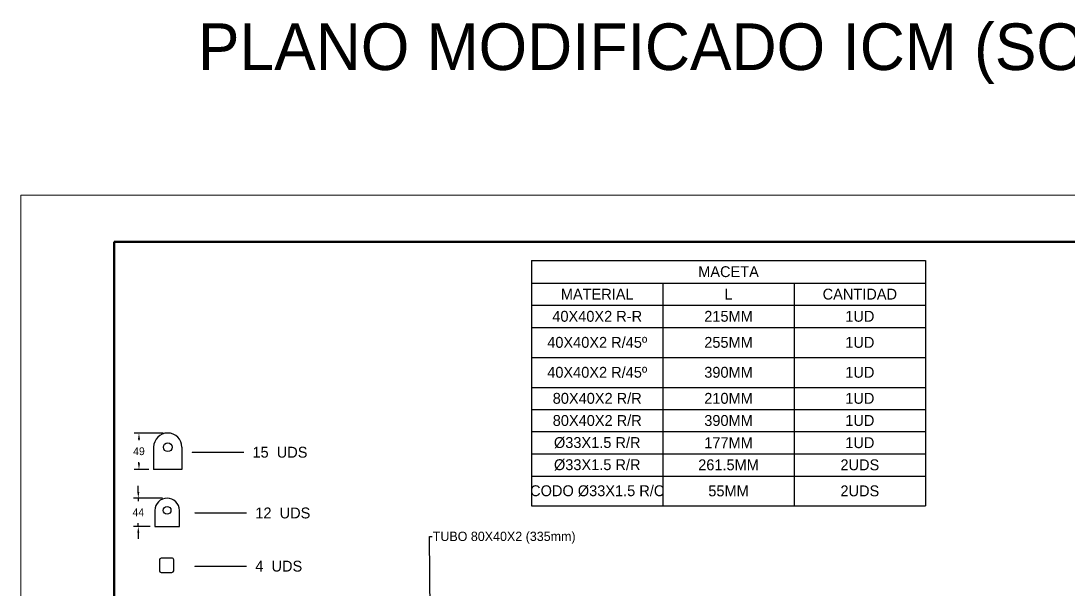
# Model space of a CAD drawing. Header units: millimetres. Extents: x -7982 to 6300, y -38 to 5016.
# Drawn here: x 0 to 3368, y 3187 to 5016 of the extents above; entities that cross this region are included whole.
import ezdxf
from ezdxf import colors
from ezdxf.entities.mleader import LeaderData, LeaderLine
from ezdxf.math import Vec2, Vec3

# ---------------------------------------------------------------- set-up
doc = ezdxf.new("R2010")
doc.units = ezdxf.units.MM
doc.header["$LTSCALE"] = 15
doc.header["$PDSIZE"] = -1
doc.dimstyles.new('ISO-25', dxfattribs={"dimtxt": 2.5, "dimasz": 2.5, "dimexe": 1.25, "dimexo": 0.625, "dimtad": 1, "dimtxsty": 'Standard', "dimcen": 2.5, "dimadec": 0, "dimazin": 0, "dimtfac": 1, "dimtmove": 0, "dimatfit": 3, "dimfxl": 1, "dimarcsym": 0})

# ---------------------------------------------------------------- blocks, each defined once
blk = doc.blocks.new('*T24')
at = {"color": 0, "linetype": 'ByBlock', "lineweight": -2, "transparency": 16777216}
for p, q in [((0, 0), (1266.9, 0)), ((0, 0), (0, -790.3)), ((1266.9, 0), (1266.9, -790.3)), ((0, -73.3), (1266.9, -73.3)), ((422.3, -73.3), (422.3, -790.3)), ((844.6, -73.3), (844.6, -790.3)), ((0, -144.7), (1266.9, -144.7)), ((0, -216), (1266.9, -216)), ((0, -312.3), (1266.9, -312.3)), ((0, -408.7), (1266.9, -408.7)), ((0, -480), (1266.9, -480)), ((0, -551.3), (1266.9, -551.3)), ((0, -622.6), (1266.9, -622.6)), ((0, -694), (1266.9, -694)), ((0, -790.3), (1266.9, -790.3))]:
    blk.add_line(p, q, dxfattribs=at)
at = {"color": 0, "transparency": 16777216, "char_height": 35, "attachment_point": 5}
for s, insert, width in [('MACETA', (633.5, -36.7), 1263.91), ('MATERIAL', (211.2, -109), 419.303), ('L', (633.5, -109), 419.303), ('CANTIDAD', (1055.8, -109), 419.303), ('40X40X2 R-R ', (211.2, -180.3), 419.303), ('215MM', (633.5, -180.3), 419.303), ('1UD', (1055.8, -180.3), 419.303), ('40X40X2 R/45º', (211.2, -264.2), 419.303), ('255MM', (633.5, -264.2), 419.303), ('1UD', (1055.8, -264.2), 419.303), ('40X40X2 R/45º', (211.2, -360.5), 419.303), ('390MM', (633.5, -360.5), 419.303), ('1UD', (1055.8, -360.5), 419.303), ('80X40X2 R/R', (211.2, -444.3), 419.303), ('210MM', (633.5, -444.3), 419.303), ('1UD', (1055.8, -444.3), 419.303), ('80X40X2 R/R', (211.2, -515.6), 419.303), ('390MM', (633.5, -515.6), 419.303), ('1UD', (1055.8, -515.6), 419.303), ('Ø33X1.5 R/R', (211.2, -587), 419.303), ('177MM', (633.5, -587), 419.303), ('1UD', (1055.8, -587), 419.303), ('Ø33X1.5 R/R', (211.2, -658.3), 419.303), ('261.5MM', (633.5, -658.3), 419.303), ('2UDS', (1055.8, -658.3), 419.303), ('CODO Ø33X1.5 R/C', (211.2, -742.1), 419.303), ('55MM', (633.5, -742.1), 419.303), ('2UDS', (1055.8, -742.1), 419.303)]:
    blk.add_mtext(s, dxfattribs=dict(at, insert=insert, width=width))
blk = doc.blocks.new('*D26')
at = {"color": 0, "lineweight": -2, "transparency": 16777216}
for p, q in [((457.3, 3689.5), (364.6, 3689.5)), ((379.6, 3669.5), (379.6, 3666.2)), ((411.8, 3572.1), (364.6, 3572.1)), ((379.6, 3592.1), (379.6, 3595.4))]:
    blk.add_line(p, q, dxfattribs=at)
at = {"color": 0, "transparency": 16777216}
for points in [[(376.3, 3669.5), (382.9, 3669.5), (379.6, 3689.5)], [(376.3, 3592.1), (382.9, 3592.1), (379.6, 3572.1)]]:
    blk.add_solid(points, dxfattribs=at)
at = {"layer": 'Defpoints', "color": 0, "transparency": 16777216}
for p in [(379.6, 3689.5), (472.3, 3689.5), (426.8, 3572.1)]:
    blk.add_point(p, dxfattribs=at)
at = {"color": 0, "transparency": 16777216, "insert": (379.6, 3630.8), "char_height": 25, "attachment_point": 5}
blk.add_mtext('49', dxfattribs=at)
blk = doc.blocks.new('*D27')
at = {"color": 0, "lineweight": -2, "transparency": 16777216}
for p, q in [((377.5, 3499.9), (377.5, 3519.9)), ((455.2, 3479.9), (362.5, 3479.9)), ((377.5, 3479.9), (377.5, 3469.8)), ((416, 3389), (362.5, 3389)), ((377.5, 3389), (377.5, 3399.1)), ((377.5, 3369), (377.5, 3349))]:
    blk.add_line(p, q, dxfattribs=at)
at = {"color": 0, "transparency": 16777216}
for points in [[(374.2, 3499.9), (380.8, 3499.9), (377.5, 3479.9)], [(374.2, 3369), (380.8, 3369), (377.5, 3389)]]:
    blk.add_solid(points, dxfattribs=at)
at = {"layer": 'Defpoints', "color": 0, "transparency": 16777216}
for p in [(377.5, 3479.9), (470.2, 3479.9), (431, 3389)]:
    blk.add_point(p, dxfattribs=at)
at = {"color": 0, "transparency": 16777216, "insert": (377.5, 3434.4), "char_height": 25, "attachment_point": 5}
blk.add_mtext('44', dxfattribs=at)

msp = doc.modelspace()

# ---------------------------------------------------------------- linework, layer by layer
at = {"color": 7, "linetype": 'Continuous', "lineweight": 18}
for q in [(6300, 4455), (0, -0.02)]:
    msp.add_line((0, 4455), q, dxfattribs=at)
at = {"color": 7, "linetype": 'Continuous', "lineweight": 50}
for p in [(6150, 4305), (300, 150)]:
    msp.add_line(p, (300, 4305), dxfattribs=at)
at = {"color": 7, "linetype": 'Continuous'}
for p, q in [((426.82, 3643.98), (426.82, 3572.14)), ((517.83, 3643.98), (517.83, 3572.14)), ((517.83, 3572.14), (426.82, 3572.14)), ((445.13, 3281.11), (445.13, 3246.53)), ((485.46, 3286.87), (450.89, 3286.87)), ((491.23, 3246.53), (491.23, 3281.11)), ((450.89, 3240.77), (485.46, 3240.77))]:
    msp.add_line(p, q, dxfattribs=at)
at = {"color": 7, "linetype": 'Continuous', "lineweight": 25}
for p, q in [((430.96, 3440.64), (430.96, 3388.99)), ((509.46, 3388.99), (509.46, 3440.64)), ((430.96, 3388.99), (509.46, 3388.99))]:
    msp.add_line(p, q, dxfattribs=at)
at = {"color": 7, "linetype": 'Continuous'}
msp.add_circle((472.33, 3643.98), 14.37, dxfattribs=at)
at = {"color": 7, "linetype": 'Continuous', "lineweight": 25}
msp.add_circle((470.21, 3440.64), 12.39, dxfattribs=at)
at = {"color": 7, "linetype": 'Continuous'}
for centre, radius, start, end in [((472.33, 3643.98), 45.5, 0, 180), ((450.89, 3281.11), 5.76, 90, 180), ((485.83, 3281.47), 5.41, 356.11246, 93.88754), ((450.89, 3246.53), 5.76, 180, 270), ((485.46, 3246.53), 5.76, 270, 0)]:
    msp.add_arc(centre, radius, start, end, dxfattribs=at)
at = {"color": 7, "linetype": 'Continuous', "lineweight": 25}
msp.add_arc((470.21, 3440.64), 39.25, 0, 180, dxfattribs=at)

# ---------------------------------------------------------------- block references
msp.add_blockref('*T24', (1642.24, 4245.22))

# ---------------------------------------------------------------- texts
at = {"insert": (569.13, 5007.67), "char_height": 150, "attachment_point": 1}
msp.add_mtext_dynamic_manual_height_columns('PLANO MODIFICADO ICM (SOLO EL CAJETIN)', width=5868.8851, gutter_width=262.5, heights=[0], dxfattribs=at)

# ---------------------------------------------------------------- dimensions: what is measured, and where the dimension line sits
for base, p1, p2, text, picture, middle in [((379.61, 3689.48), (426.82, 3572.14), (472.33, 3689.48), '49', '*D26', (379.61, 3630.81)), ((377.5, 3479.89), (430.96, 3388.99), (470.21, 3479.89), '44', '*D27', (377.5, 3434.44))]:
    dim = msp.add_linear_dim(base=base, p1=p1, p2=p2, angle=90, text=text, dimstyle='ISO-25', override={"dimtxt": 25, "dimasz": 20, "dimexe": 15, "dimexo": 15, "dimgap": 22.86, "dimtih": 1, "dimtoh": 1, "dimdec": 1, "dimzin": 0, "dimadec": 2, "dimtdec": 1, "dimtzin": 0})
    dim.commit()
    dim.dimension.update_dxf_attribs({"geometry": picture, "text_midpoint": middle, "dimtype": 160})

# ---------------------------------------------------------------- leaders
ml = msp.add_multileader_mtext('Standard')
ml.set_content('  15  UDS', color=256)
ml.set_leader_properties()
ml.build(insert=Vec2(0, 0))
ml.multileader.update_dxf_attribs({"text_right_attachment_type": 6, "dogleg_length": 10})
ctx = ml.context
ctx.base_point, ctx.char_height, ctx.plane_origin = Vec3(716.61, 3627.72), 35, Vec3(546.27, 3627.72)
ctx.right_attachment = 6
notes = []
notes.append((ctx, [(0, (1, 1, 0), (706.61, 3627.72), (1, 0), 10, [(0, [(546.27, 3627.72)], 0, [])])]))
ctx.mtext.insert, ctx.mtext.line_spacing_factor, ctx.mtext.flow_direction = Vec3(718.61, 3645.22), 1.5, 5
ml = msp.add_multileader_mtext('Standard')
ml.set_content('  12  UDS', color=256)
ml.set_leader_properties()
ml.build(insert=Vec2(0, 0))
ml.multileader.update_dxf_attribs({"text_right_attachment_type": 6, "dogleg_length": 10})
ctx = ml.context
ctx.base_point, ctx.char_height, ctx.plane_origin = Vec3(725.83, 3432.32), 35, Vec3(555.49, 3432.32)
ctx.right_attachment = 6
notes.append((ctx, [(0, (1, 1, 0), (715.83, 3432.32), (1, 0), 10, [(0, [(555.49, 3432.32)], 0, [])])]))
ctx.mtext.insert, ctx.mtext.line_spacing_factor, ctx.mtext.flow_direction = Vec3(727.83, 3449.82), 1.5, 5
ml = msp.add_multileader_mtext('Standard')
ml.set_content('TUBO 80X40X2 (335mm)', color=256)
ml.set_leader_properties()
ml.build(insert=Vec2(0, 0))
ml.multileader.update_dxf_attribs({"text_right_attachment_type": 6})
ctx = ml.context
ctx.base_point, ctx.char_height, ctx.plane_origin = Vec3(1322.48, 3357.04), 30, Vec3(1317.55, 2770.54)
ctx.right_attachment = 6
notes.append((ctx, [(1, (1, 1, 0), (1314.48, 3357.04), (1, 0), 8, [(0, [(1317.55, 2770.54)], 0, [])])]))
ctx.mtext.insert, ctx.mtext.flow_direction = Vec3(1324.48, 3372.04), 5
ml = msp.add_multileader_mtext('Standard')
ml.set_content('  4  UDS', color=256)
ml.set_leader_properties()
ml.build(insert=Vec2(0, 0))
ml.multileader.update_dxf_attribs({"text_right_attachment_type": 6, "dogleg_length": 10})
ctx = ml.context
ctx.base_point, ctx.char_height, ctx.plane_origin = Vec3(725.83, 3261.2), 35, Vec3(555.49, 3261.2)
ctx.right_attachment = 6
notes.append((ctx, [(0, (1, 1, 0), (715.83, 3261.2), (1, 0), 10, [(0, [(555.49, 3261.2)], 0, [])])]))
ctx.mtext.insert, ctx.mtext.line_spacing_factor, ctx.mtext.flow_direction = Vec3(727.83, 3278.7), 1.5, 5
for ctx, leaders in notes:
    for number, flags, end, landing, length, lines in leaders:
        leader = LeaderData()
        leader.index, (leader.has_last_leader_line, leader.has_dogleg_vector, leader.attachment_direction) = number, flags
        leader.last_leader_point, leader.dogleg_vector, leader.dogleg_length = Vec3(end), Vec3(landing), length
        for number, points, colour, breaks in lines:
            line = LeaderLine()
            line.index, line.vertices, line.color, line.breaks = number, Vec3.list(points), colors.encode_raw_color(colour), breaks
            leader.lines.append(line)
        ctx.leaders.append(leader)

doc.saveas('drawing.dxf')
